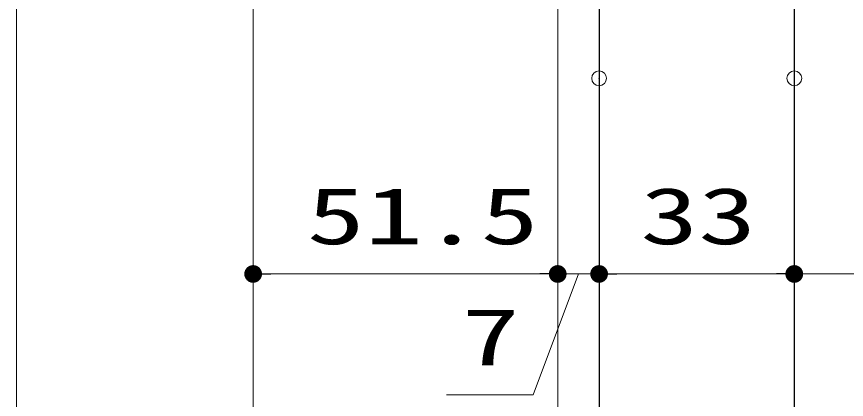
# Model space of a CAD drawing. Units: millimetres, scale not verified. Extents: x -1306 to 1306, y -607 to 607.
# Drawn here: x -672.2 to -531.9, y 290.9 to 355.8 of the extents above; entities that cross this region are included whole.
import ezdxf
from ezdxf.enums import TextEntityAlignment as Align

# ---------------------------------------------------------------- set-up
doc = ezdxf.new("R2010")
doc.units = ezdxf.units.MM
doc.header["$LTSCALE"] = 5
doc.header["$PDMODE"] = 32
doc.header["$PDSIZE"] = 2.5
for name, color, linetype, lineweight in [('0-D_線(白)', 7, 'Continuous', 30), ('1-0_線(水)', 4, 'Continuous', 9), ('1-1_寸法線', 3, 'Continuous', 13), ('1-4_DEFPOINTS', 7, 'Continuous', 5), ('1-5_0', 3, 'Continuous', 25)]:
    doc.layers.add(name, color=color, linetype=linetype, lineweight=lineweight)
doc.styles.add('ＭＳ ゴシック', font='')
doc.styles.get('ＭＳ ゴシック').set_extended_font_data('MS Gothic')

# ---------------------------------------------------------------- blocks, each defined once
blk = doc.blocks.new('_DOT')
at = {"layer": '1-5_0'}
blk.add_line((-2.5, 0), (-5, 0), dxfattribs=at)
for points in [[(0, 0), (-1.064, 2.262), (-0.773, 2.378)], [(0, 0), (-0.773, 2.378), (-0.468, 2.456)], [(0, 0), (-0.468, 2.456), (-0.157, 2.495)], [(0, 0), (-0.157, 2.495), (0.157, 2.495)], [(0, 0), (0.157, 2.495), (0.468, 2.456)], [(0, 0), (0.468, 2.456), (0.773, 2.378)], [(0, 0), (0.773, 2.378), (1.064, 2.262)], [(0, 0), (-2.5, 0), (-2.48, 0.313)], [(0, 0), (-2.48, -0.313), (-2.5, 0)], [(0, 0), (-2.48, 0.313), (-2.421, 0.622)], [(0, 0), (-2.421, -0.622), (-2.48, -0.313)], [(0, 0), (-2.421, 0.622), (-2.324, 0.92)], [(0, 0), (-2.324, -0.92), (-2.421, -0.622)], [(0, 0), (-2.324, 0.92), (-2.191, 1.204)], [(0, 0), (-2.191, -1.204), (-2.324, -0.92)], [(0, 0), (-2.191, 1.204), (-2.023, 1.469)], [(0, 0), (-2.023, -1.469), (-2.191, -1.204)], [(0, 0), (-2.023, 1.469), (-1.822, 1.711)], [(0, 0), (-1.822, -1.711), (-2.023, -1.469)], [(0, 0), (-1.822, 1.711), (-1.594, 1.926)], [(0, 0), (-1.594, -1.926), (-1.822, -1.711)], [(0, 0), (-1.594, 1.926), (-1.34, 2.111)], [(0, 0), (-1.34, -2.111), (-1.594, -1.926)], [(0, 0), (-1.34, 2.111), (-1.064, 2.262)], [(0, 0), (-1.064, -2.262), (-1.34, -2.111)], [(0, 0), (-0.773, -2.378), (-1.064, -2.262)], [(0, 0), (-0.468, -2.456), (-0.773, -2.378)], [(0, 0), (-0.157, -2.495), (-0.468, -2.456)], [(0, 0), (0.157, -2.495), (-0.157, -2.495)], [(0, 0), (1.064, 2.262), (1.34, 2.111)], [(0, 0), (1.34, 2.111), (1.594, 1.926)], [(0, 0), (1.594, 1.926), (1.822, 1.711)], [(0, 0), (1.822, 1.711), (2.023, 1.469)], [(0, 0), (2.023, 1.469), (2.191, 1.204)], [(0, 0), (2.191, 1.204), (2.324, 0.92)], [(0, 0), (2.324, 0.92), (2.421, 0.622)], [(0, 0), (2.421, 0.622), (2.48, 0.313)], [(0, 0), (2.48, 0.313), (2.5, 0)], [(0, 0), (0.468, -2.456), (0.157, -2.495)], [(0, 0), (0.773, -2.378), (0.468, -2.456)], [(0, 0), (1.064, -2.262), (0.773, -2.378)], [(0, 0), (1.34, -2.111), (1.064, -2.262)], [(0, 0), (1.594, -1.926), (1.34, -2.111)], [(0, 0), (1.822, -1.711), (1.594, -1.926)], [(0, 0), (2.023, -1.469), (1.822, -1.711)], [(0, 0), (2.191, -1.204), (2.023, -1.469)], [(0, 0), (2.324, -0.92), (2.191, -1.204)], [(0, 0), (2.421, -0.622), (2.324, -0.92)], [(0, 0), (2.48, -0.313), (2.421, -0.622)], [(0, 0), (2.5, 0), (2.48, -0.313)]]:
    blk.add_solid(points, dxfattribs=at)

msp = doc.modelspace()

# ---------------------------------------------------------------- linework, layer by layer
at = {"layer": '0-D_線(白)'}
for p, q in [((-573.67, 400.187), (-573.67, 287.439)), ((-540.67, 400.187), (-540.669, 287.439))]:
    msp.add_line(p, q, dxfattribs=at)
at = {"layer": '1-0_線(水)'}
for p, q in [((-632.17, 412.187), (-632.17, 177.111)), ((-580.67, 409.687), (-580.67, 177.111))]:
    msp.add_line(p, q, dxfattribs=at)
at = {"layer": '1-1_寸法線'}
for p, q in [((-632.17, 404.187), (-632.17, 308.187)), ((-632.17, 404.187), (-632.17, 248.562)), ((-580.67, 401.687), (-580.67, 308.187)), ((-580.67, 401.687), (-580.67, 308.187)), ((-672.17, 397.187), (-672.17, -52.813)), ((-573.67, 392.187), (-573.67, 308.187)), ((-540.67, 392.187), (-540.67, 308.187)), ((-573.67, 337.313), (-573.67, 308.187)), ((-540.669, 337.313), (-540.669, 308.187)), ((-629.17, 312.187), (-583.67, 312.187)), ((-583.67, 312.187), (-586.67, 312.187)), ((-580.67, 312.187), (-573.67, 312.187)), ((-580.67, 312.187), (-573.67, 312.187)), ((-570.67, 312.187), (-567.67, 312.187)), ((-570.67, 312.187), (-543.67, 312.187)), ((-543.669, 312.187), (-546.669, 312.187)), ((-540.669, 312.187), (-522.17, 312.187)), ((-540.669, 312.187), (-522.17, 312.187))]:
    msp.add_line(p, q, dxfattribs=at)
msp.add_lwpolyline([(-577.17, 312.187), (-584.797, 291.706), (-599.464, 291.706)], dxfattribs=at)
at = {"layer": '1-4_DEFPOINTS'}
for p in [(-573.67, 345.313), (-540.669, 345.313), (-580.67, 312.187), (-573.67, 312.187), (-540.67, 312.187)]:
    msp.add_point(p, dxfattribs=at)

# ---------------------------------------------------------------- block references
at = {"layer": '1-1_寸法線', "xscale": 0.6, "yscale": 0.6, "rotation": 180}
for p in [(-632.17, 312.187), (-573.67, 312.187), (-573.67, 312.187)]:
    msp.add_blockref('_DOT', p, dxfattribs=at)
at = {"layer": '1-1_寸法線', "xscale": 0.6, "yscale": 0.6}
for p in [(-580.67, 312.187), (-580.67, 312.187), (-540.67, 312.187), (-540.669, 312.187)]:
    msp.add_blockref('_DOT', p, dxfattribs=at)

# ---------------------------------------------------------------- texts
at = {"layer": '1-1_寸法線', "style": 'ＭＳ ゴシック', "width": 1.5}
for s, p in [('51.5', (-623.087, 314.337)), ('33', (-566.694, 314.337)), ('7', (-596.892, 293.855))]:
    msp.add_text(s, height=9.604, dxfattribs=at).set_placement(p, align=Align.BOTTOM_LEFT)

doc.saveas('drawing.dxf')
